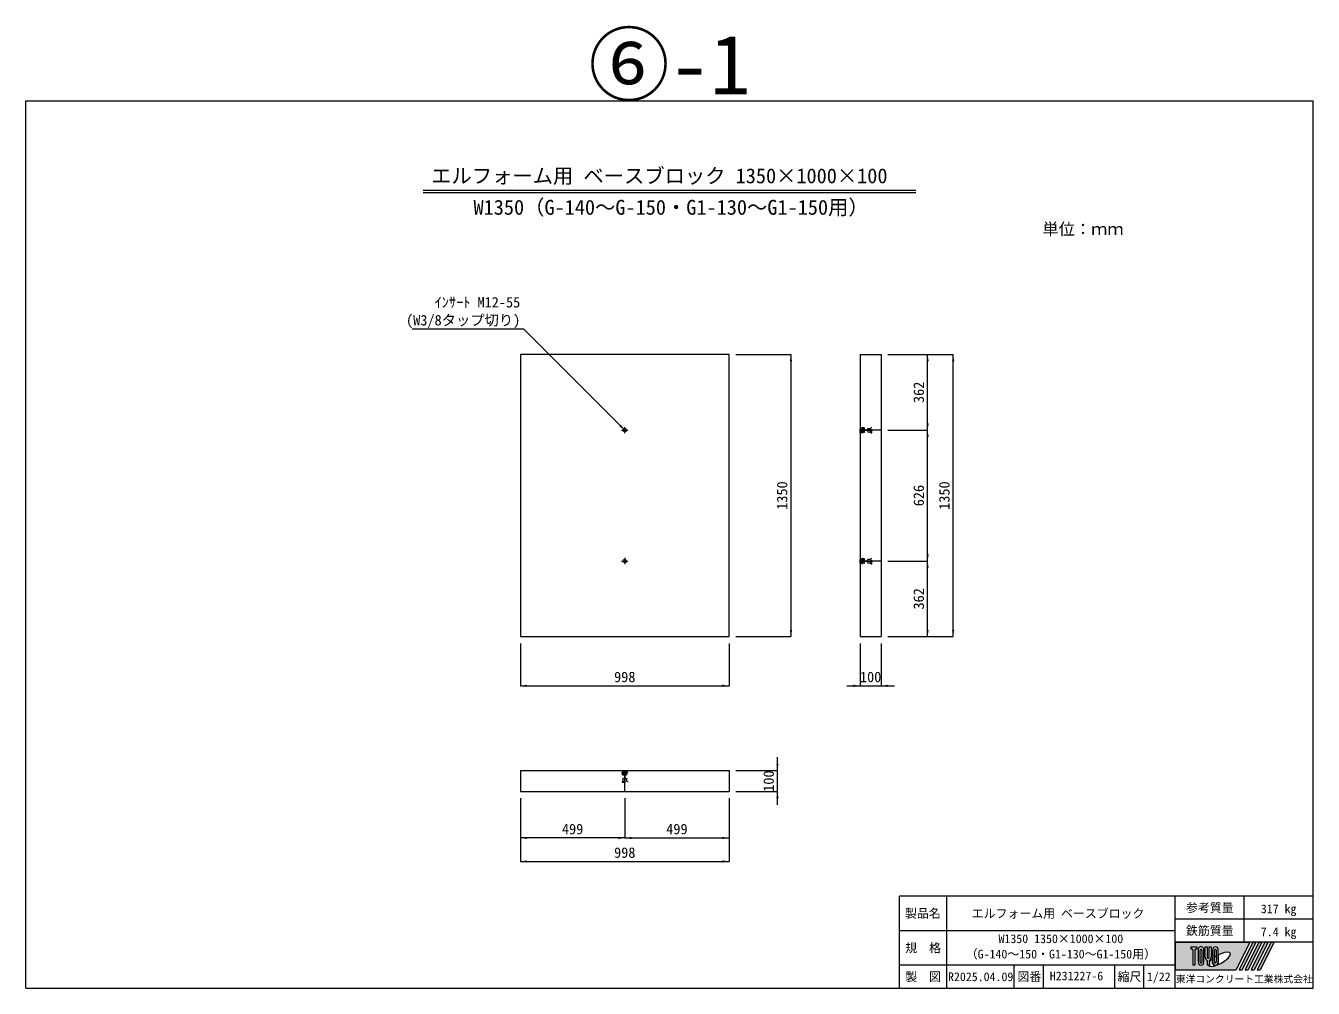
# Model space of a CAD drawing. Units: millimetres at full size; some dimension numbers follow another scale. Extents: x 48 to 43288, y -58809 to -8936.
# Drawn here: x 37128 to 43288, y -41750 to -37144 of the extents above; entities that cross this region are included whole.
import ezdxf
from ezdxf.enums import TextEntityAlignment as Align

# ---------------------------------------------------------------- set-up
doc = ezdxf.new("R2010")
doc.units = ezdxf.units.MM
doc.header["$LTSCALE"] = 75
doc.linetypes.add('USER2', pattern=[8.5725, 5.715, -0.9525, 0.9525, -0.9525])
doc.linetypes.add('USER3', pattern=[0.405, 0.225, -0.18])
for name, color, linetype, lineweight in [('_0-0_', 7, 'Continuous', 9), ('寸法線', 7, 'Continuous', 9), ('引出線', 4, 'Continuous', 9), ('本体', 7, 'Continuous', 9), ('枠', 5, 'Continuous', 5), ('補助線', 8, 'Continuous', 13), ('ｲﾝｻｰﾄ', 3, 'USER3', 5)]:
    doc.layers.add(name, color=color, linetype=linetype, lineweight=lineweight)
doc.styles.add('ＭＳ ゴシック', font='')
doc.styles.get('ＭＳ ゴシック').set_extended_font_data('MS Gothic')

# ---------------------------------------------------------------- blocks, each defined once
blk = doc.blocks.new('filled_arrow')
at = {"color": 0, "linetype": 'Continuous', "lineweight": -2}
blk.add_solid([(7.5, 1.25), (0, 0), (7.5, -1.25)], dxfattribs=at)

msp = doc.modelspace()

# ---------------------------------------------------------------- hatches: boundary and pattern name
at = {"layer": '枠'}
h = msp.add_hatch(color=7, dxfattribs=at)
h.paths.add_polyline_path([(42627.54, -41529.88), (42627.54, -41661.88), (42917.94, -41661.88), (42983.94, -41529.88)])
edge = h.paths.add_edge_path(flags=16)
edge.add_ellipse((42838.39, -41611.14), major_axis=(51.71744, 28.94828), ratio=0.3471473417839756, start_angle=-144.31121551620186, end_angle=72.1899036695537, ccw=False)
edge.add_ellipse((42819.24, -41623.63), major_axis=(-0, 17.6), ratio=0.8463541477272727, start_angle=-160.7034566855098, end_angle=-90.00000000004728)
edge.add_line((42834.14, -41623.63), (42834.14, -41590.08))
edge = h.paths.add_edge_path(flags=16)
edge.add_ellipse((42819.24, -41568.13), major_axis=(-0, 16.24615), ratio=0.8463541586519492, start_angle=-89.99999999999534, end_angle=90.00000000000472, ccw=False)
edge.add_line((42832.99, -41568.13), (42832.99, -41623.63))
edge.add_ellipse((42819.24, -41623.63), major_axis=(-0, 16.24615), ratio=0.8463541586519492, start_angle=90, end_angle=-90, ccw=False)
edge.add_line((42805.49, -41623.63), (42805.49, -41568.13))
edge = h.paths.add_edge_path(flags=16)
edge.add_line((42823.82, -41568.13), (42823.82, -41623.63))
edge.add_ellipse((42819.24, -41623.63), major_axis=(-0, 5.41538), ratio=0.8463540450032638, start_angle=89.99999999992298, end_angle=-90.0000000000768, ccw=False)
edge.add_line((42814.66, -41623.63), (42814.66, -41568.13))
edge.add_ellipse((42819.24, -41568.13), major_axis=(-0, 5.41538), ratio=0.8463540450032638, start_angle=-90.0000000000768, end_angle=89.99999999992292, ccw=False)
edge = h.paths.add_edge_path(flags=16)
edge.add_line((42822.68, -41596.5), (42822.68, -41623.63))
edge.add_ellipse((42819.24, -41623.63), major_axis=(0, 4.06154), ratio=0.8463542628432875, start_angle=90.00000000010266, end_angle=-89.99999999989723, ccw=False)
edge.add_line((42815.8, -41623.63), (42815.8, -41600.94))
edge.add_ellipse((42838.39, -41611.14), major_axis=(51.71744, 28.94828), ratio=0.34714734178397555, start_angle=107.7917414111293, end_angle=126.4713182157414, ccw=False)
edge = h.paths.add_edge_path(flags=16)
edge.add_line((42798.62, -41551.88), (42798.62, -41601.63))
edge.add_ellipse((42784.87, -41601.63), major_axis=(0, 16.24615), ratio=0.8463541586519492, start_angle=-163.34116664069438, end_angle=-90.00000000000477, ccw=False)
edge.add_line((42789.45, -41616.95), (42789.45, -41639.88))
edge.add_line((42789.45, -41639.88), (42780.28, -41639.88))
edge.add_line((42780.28, -41639.88), (42780.28, -41616.95))
edge.add_ellipse((42784.87, -41601.63), major_axis=(-0, 16.24615), ratio=0.8463541586519492, start_angle=90.00000000000472, end_angle=163.34116664069435, ccw=False)
edge.add_line((42771.12, -41601.63), (42771.12, -41551.88))
edge.add_line((42771.12, -41551.88), (42780.28, -41551.88))
edge.add_line((42780.28, -41551.88), (42780.28, -41601.63))
edge.add_ellipse((42784.87, -41601.63), major_axis=(-0, 5.41538), ratio=0.8463540450032638, start_angle=89.99999999999999, end_angle=-90.00000000000001)
edge.add_line((42789.45, -41601.63), (42789.45, -41551.88))
edge.add_line((42789.45, -41551.88), (42798.62, -41551.88))
edge = h.paths.add_edge_path(flags=16)
edge.add_line((42804.34, -41609.62), (42804.34, -41623.63))
edge.add_ellipse((42819.24, -41623.63), major_axis=(-0, 17.6), ratio=0.8463541477272727, start_angle=89.99999999999999, end_angle=-171.54427023796669)
edge.add_ellipse((42838.39, -41611.14), major_axis=(51.71744, 28.94828), ratio=0.34714734178397555, start_angle=-178.64953570016496, end_angle=-148.29244166441356, ccw=False)
edge.add_line((42787.47, -41641.23), (42790.59, -41641.23))
edge.add_line((42790.59, -41641.23), (42790.59, -41624.07))
edge.add_ellipse((42838.39, -41611.14), major_axis=(51.71744, 28.94828), ratio=0.3471473417839755, start_angle=148.2191200047775, end_angle=165.90812145711823, ccw=False)
edge = h.paths.add_edge_path(flags=16)
edge.add_ellipse((42750.49, -41568.13), major_axis=(0, 16.24615), ratio=0.8463541586519492, start_angle=-89.99999999994452, end_angle=90.00000000005593, ccw=False)
edge.add_line((42764.24, -41568.13), (42764.24, -41623.63))
edge.add_ellipse((42750.49, -41623.63), major_axis=(-0, 16.24615), ratio=0.8463541586519492, start_angle=89.9999999999743, end_angle=-90.00000000002598, ccw=False)
edge.add_line((42736.74, -41623.63), (42736.74, -41568.13))
edge = h.paths.add_edge_path(flags=16)
edge.add_line((42755.07, -41568.13), (42755.07, -41623.63))
edge.add_ellipse((42750.49, -41623.63), major_axis=(0, 5.41538), ratio=0.8463540450032638, start_angle=90.00000000007702, end_angle=-89.99999999992326, ccw=False)
edge.add_line((42745.91, -41623.63), (42745.91, -41568.13))
edge.add_ellipse((42750.49, -41568.13), major_axis=(-0, 5.41538), ratio=0.8463540450032638, start_angle=-90.0000000000768, end_angle=89.99999999992292, ccw=False)
h.paths.add_polyline_path([(42729.87, -41551.88), (42729.87, -41562.71), (42720.7, -41562.71), (42720.7, -41639.88), (42711.53, -41639.88), (42711.53, -41562.71), (42702.37, -41562.71), (42702.37, -41551.88)], flags=16)
for points in [[(42932.46, -41661.88), (42946.98, -41661.88), (43012.98, -41529.88), (42998.46, -41529.88)], [(43042.02, -41529.88), (43027.5, -41529.88), (42961.5, -41661.88), (42976.02, -41661.88)], [(43071.06, -41529.88), (43056.54, -41529.88), (42990.54, -41661.88), (43005.06, -41661.88)], [(43100.1, -41529.88), (43085.58, -41529.88), (43019.58, -41661.88), (43034.1, -41661.88)]]:
    msp.add_hatch(color=7, dxfattribs=at).paths.add_polyline_path(points)

# ---------------------------------------------------------------- linework, layer by layer
at = {"layer": '_0-0_', "lineweight": 20}
for p, q in [((39028.68, -37930.68), (41386.41, -37930.68)), ((39028.68, -37942.58), (41386.41, -37942.58))]:
    msp.add_line(p, q, dxfattribs=at)
at = {"layer": '寸法線'}
for p, q in [((40524.5, -38717.58), (40788.55, -38717.58)), ((40788.55, -38717.58), (40788.55, -40067.58)), ((41251.85, -38717.58), (41564.79, -38717.58)), ((41251.85, -38717.58), (41442.33, -38717.58)), ((41442.33, -39079.58), (41442.33, -38717.58)), ((41564.79, -40067.58), (41564.79, -38717.58)), ((41251.85, -39079.58), (41442.33, -39079.58)), ((41251.85, -39079.58), (41442.33, -39079.58)), ((41442.33, -39705.58), (41442.33, -39079.58)), ((41251.85, -39705.58), (41442.33, -39705.58)), ((41251.85, -39705.58), (41442.33, -39705.58)), ((41442.33, -40067.58), (41442.33, -39705.58)), ((39494.5, -40099.58), (39494.5, -40302.71)), ((40492.5, -40099.58), (40492.5, -40302.71)), ((40524.5, -40067.58), (40788.55, -40067.58)), ((41119.85, -40099.58), (41119.85, -40302.71)), ((41219.85, -40099.58), (41219.85, -40302.71)), ((41251.85, -40067.58), (41564.79, -40067.58)), ((41251.85, -40067.58), (41442.33, -40067.58)), ((39494.5, -40302.71), (40492.5, -40302.71)), ((41055.85, -40302.71), (41283.85, -40302.71)), ((40724.08, -40872.75), (40724.08, -40644.75)), ((40524.5, -40708.75), (40724.08, -40708.75)), ((39494.5, -40840.75), (39494.5, -41143.22)), ((39494.5, -40840.75), (39494.5, -41030.61)), ((39993.5, -40840.75), (39993.5, -41030.61)), ((39993.5, -40840.75), (39993.5, -41030.61)), ((40492.5, -40840.75), (40492.5, -41143.22)), ((40492.5, -40840.75), (40492.5, -41030.61)), ((40524.5, -40808.75), (40724.08, -40808.75)), ((39993.5, -41030.61), (39494.5, -41030.61)), ((39993.5, -41030.61), (40492.5, -41030.61)), ((39494.5, -41143.22), (40492.5, -41143.22))]:
    msp.add_line(p, q, dxfattribs=at)
at = {"layer": '寸法線', "linetype": 'USER2'}
for p, q in [((39978.61, -39079.58), (40008.39, -39079.58)), ((39993.5, -39094.47), (39993.5, -39064.69)), ((39978.61, -39705.58), (40008.39, -39705.58)), ((39993.5, -39690.69), (39993.5, -39720.47))]:
    msp.add_line(p, q, dxfattribs=at)
at = {"layer": '引出線'}
msp.add_lwpolyline([(39993.5, -39079.58), (39510.09, -38596.17), (38977.08, -38596.17)], dxfattribs=at)
at = {"layer": '本体'}
for p, q in [((40492.5, -38717.58), (39494.5, -38717.58)), ((39494.5, -38717.58), (39494.5, -40067.58)), ((40492.5, -40067.58), (40492.5, -38717.58)), ((41119.85, -38717.58), (41219.85, -38717.58)), ((41119.85, -38717.58), (41119.85, -40067.58)), ((41219.85, -38717.58), (41219.85, -40067.58)), ((39494.5, -40067.58), (40492.5, -40067.58)), ((41119.85, -40067.58), (41219.85, -40067.58)), ((39494.5, -40708.75), (39494.5, -40808.75)), ((39494.5, -40708.75), (40492.5, -40708.75)), ((40492.5, -40708.75), (40492.5, -40808.75)), ((39494.5, -40808.75), (40492.5, -40808.75))]:
    msp.add_line(p, q, dxfattribs=at)
at = {"layer": '枠', "lineweight": 20}
for p, q in [((37127.54, -37503.88), (43287.54, -37503.88)), ((37127.54, -41749.88), (37127.54, -37503.88)), ((43287.54, -41749.88), (43287.54, -37503.88)), ((41307.54, -41749.88), (41307.54, -41309.88)), ((43287.54, -41309.88), (41307.54, -41309.88)), ((41534.09, -41749.88), (41534.09, -41309.88)), ((42627.54, -41749.88), (42627.54, -41309.88)), ((42957.54, -41529.88), (42957.54, -41309.88)), ((43287.54, -41419.88), (42627.54, -41419.88)), ((42627.54, -41474.88), (41307.54, -41474.88)), ((43287.54, -41529.88), (42627.54, -41529.88)), ((42627.54, -41639.88), (41307.54, -41639.88)), ((41856.44, -41749.88), (41856.44, -41639.88)), ((41996.44, -41749.88), (41996.44, -41639.88)), ((42337.54, -41749.88), (42337.54, -41639.88)), ((42477.54, -41749.88), (42477.54, -41639.88)), ((37127.54, -41749.88), (43287.54, -41749.88))]:
    msp.add_line(p, q, dxfattribs=at)
at = {"layer": '枠'}
for p, q in [((42627.54, -41529.88), (42983.94, -41529.88)), ((42627.54, -41529.88), (42627.54, -41661.88)), ((42702.37, -41551.88), (42702.37, -41562.71)), ((42702.37, -41551.88), (42729.87, -41551.88)), ((42711.53, -41562.71), (42702.37, -41562.71)), ((42711.53, -41562.71), (42711.53, -41639.88)), ((42720.7, -41562.71), (42720.7, -41639.88)), ((42729.87, -41562.71), (42720.7, -41562.71)), ((42729.87, -41551.88), (42729.87, -41562.71)), ((42736.74, -41568.13), (42736.74, -41623.63)), ((42745.91, -41623.63), (42745.91, -41568.13)), ((42755.07, -41568.13), (42755.07, -41623.63)), ((42764.24, -41623.63), (42764.24, -41568.13)), ((42771.12, -41551.88), (42780.28, -41551.88)), ((42771.12, -41601.63), (42771.12, -41551.88)), ((42780.28, -41551.88), (42780.28, -41601.63)), ((42789.45, -41551.88), (42798.62, -41551.88)), ((42789.45, -41601.63), (42789.45, -41551.88)), ((42798.62, -41551.88), (42798.62, -41601.63)), ((42805.49, -41568.13), (42805.49, -41623.63)), ((42814.66, -41623.63), (42814.66, -41568.13)), ((42823.82, -41568.13), (42823.82, -41623.63)), ((42832.99, -41623.63), (42832.99, -41568.13)), ((42983.94, -41529.88), (42917.94, -41661.88)), ((42998.46, -41529.88), (42932.46, -41661.88)), ((43012.98, -41529.88), (42946.98, -41661.88)), ((43027.5, -41529.88), (42961.5, -41661.88)), ((43042.02, -41529.88), (42976.02, -41661.88)), ((43056.54, -41529.88), (42990.54, -41661.88)), ((42998.46, -41529.88), (43012.98, -41529.88)), ((43071.06, -41529.88), (43005.06, -41661.88)), ((43085.58, -41529.88), (43019.58, -41661.88)), ((43027.5, -41529.88), (43042.02, -41529.88)), ((43100.1, -41529.88), (43034.1, -41661.88)), ((43056.54, -41529.88), (43071.06, -41529.88)), ((43085.58, -41529.88), (43100.1, -41529.88)), ((42720.7, -41639.88), (42711.53, -41639.88)), ((42780.28, -41616.95), (42780.28, -41639.88)), ((42789.45, -41639.88), (42780.28, -41639.88)), ((42787.47, -41641.23), (42790.59, -41641.23)), ((42789.45, -41616.95), (42789.45, -41639.88)), ((42790.59, -41624.07), (42790.59, -41641.23)), ((42804.34, -41609.62), (42804.34, -41623.63)), ((42815.8, -41623.63), (42815.8, -41600.94)), ((42822.68, -41596.5), (42822.68, -41623.63)), ((42834.14, -41623.63), (42834.14, -41590.08)), ((42627.54, -41661.88), (42917.94, -41661.88)), ((42932.46, -41661.88), (42946.98, -41661.88)), ((42961.5, -41661.88), (42976.02, -41661.88)), ((42990.54, -41661.88), (43005.06, -41661.88)), ((43019.58, -41661.88), (43034.1, -41661.88))]:
    msp.add_line(p, q, dxfattribs=at)
for centre, major_axis, ratio, start_param, end_param in [((42750.49, -41568.13), (0, 16.24615), 0.846354, 4.7123889803855095, 7.85398163397531), ((42750.49, -41568.13), (-0, 5.41538), 0.846354, 4.7123889803835555, 7.853981633973345), ((42819.24, -41568.13), (-0, 16.24615), 0.846354, 4.712388980384759, 7.853981633974552), ((42819.24, -41568.13), (-0, 5.41538), 0.846354, 4.7123889803835555, 7.853981633973345), ((42838.39, -41611.14), (51.71744, 28.94828), 0.347147, 4.262185332381554, 7.7429162813385775), ((42750.49, -41623.63), (-0, 16.24615), 0.846354, 1.5707963267945175, 4.712388980384306), ((42750.49, -41623.63), (0, 5.41538), 0.846354, 1.5707963267960343, 4.712388980385824), ((42784.87, -41601.63), (-0, 16.24615), 0.846354, 1.570796326794966, 2.801755744135212), ((42784.87, -41601.63), (-0, 5.41538), 0.846354, 1.5707963267948963, 4.71238898038469), ((42838.39, -41611.14), (51.71744, 28.94828), 0.347147, 3.209397509057183, 4.200445063285393), ((42784.87, -41601.63), (0, 16.24615), 0.846354, 3.4814295630443737, 4.7123889803846195), ((42838.39, -41611.14), (51.71744, 28.94828), 0.347147, 2.081519664122414, 2.5155126073167438), ((42819.24, -41623.63), (-0, 17.6), 0.846354, 1.5707963267948963, 3.315467866329019), ((42819.24, -41623.63), (-0, 16.24615), 0.846354, 1.5707963267948963, 4.71238898038469), ((42819.24, -41623.63), (-0, 5.41538), 0.846354, 1.5707963267937584, 4.7123889803835555), ((42838.39, -41611.14), (51.71744, 28.94828), 0.347147, 1.6817405097969744, 1.8219833196615158), ((42819.24, -41623.63), (0, 4.06154), 0.846354, 1.5707963267964138, 4.7123889803862085), ((42819.24, -41623.63), (-0, 17.6), 0.846354, 3.533843800013911, 4.712388980383992)]:
    msp.add_ellipse(centre, major_axis=major_axis, ratio=ratio, start_param=start_param, end_param=end_param, dxfattribs=at)
at = {"layer": '補助線'}
for p, q in [((41119.85, -39079.58), (41174.85, -39079.58)), ((41219.85, -39079.58), (41119.85, -39079.58)), ((41219.85, -39705.58), (41119.85, -39705.58)), ((41119.85, -39705.58), (41174.85, -39705.58)), ((39993.07, -40808.99), (39993.07, -40708.99)), ((39993.07, -40708.99), (39993.07, -40763.99))]:
    msp.add_line(p, q, dxfattribs=at)
at = {"layer": 'ｲﾝｻｰﾄ'}
for p, q in [((41119.85, -39068.83), (41129.1, -39067.58)), ((41119.85, -39090.33), (41119.85, -39068.83)), ((41119.85, -39090.33), (41129.1, -39091.58)), ((41124.85, -39087.83), (41124.85, -39071.33)), ((41124.85, -39071.33), (41170.85, -39071.33)), ((41124.85, -39074.33), (41154.85, -39074.33)), ((41124.85, -39084.83), (41154.85, -39084.83)), ((41124.85, -39087.83), (41170.85, -39087.83)), ((41129.1, -39092.83), (41129.1, -39066.33)), ((41129.1, -39066.33), (41130.6, -39066.33)), ((41129.1, -39092.83), (41130.6, -39092.83)), ((41130.6, -39092.83), (41130.6, -39066.33)), ((41139.85, -39068.83), (41130.6, -39067.58)), ((41139.85, -39090.33), (41130.6, -39091.58)), ((41139.85, -39090.33), (41139.85, -39068.83)), ((41154.85, -39084.83), (41154.85, -39074.33)), ((41170.85, -39066.83), (41174.85, -39066.83)), ((41170.85, -39092.33), (41170.85, -39066.83)), ((41170.85, -39092.33), (41174.85, -39092.33)), ((41174.85, -39092.33), (41174.85, -39066.83)), ((41119.85, -39694.83), (41129.1, -39693.58)), ((41119.85, -39716.33), (41119.85, -39694.83)), ((41119.85, -39716.33), (41129.1, -39717.58)), ((41124.85, -39713.83), (41124.85, -39697.33)), ((41124.85, -39697.33), (41170.85, -39697.33)), ((41124.85, -39700.33), (41154.85, -39700.33)), ((41124.85, -39710.83), (41154.85, -39710.83)), ((41124.85, -39713.83), (41170.85, -39713.83)), ((41129.1, -39718.83), (41129.1, -39692.33)), ((41129.1, -39692.33), (41130.6, -39692.33)), ((41129.1, -39718.83), (41130.6, -39718.83)), ((41130.6, -39718.83), (41130.6, -39692.33)), ((41139.85, -39694.83), (41130.6, -39693.58)), ((41139.85, -39716.33), (41130.6, -39717.58)), ((41139.85, -39716.33), (41139.85, -39694.83)), ((41154.85, -39710.83), (41154.85, -39700.33)), ((41170.85, -39692.83), (41174.85, -39692.83)), ((41170.85, -39718.33), (41170.85, -39692.83)), ((41170.85, -39718.33), (41174.85, -39718.33)), ((41174.85, -39718.33), (41174.85, -39692.83)), ((39982.32, -40708.99), (39981.07, -40718.24)), ((39982.32, -40708.99), (40003.82, -40708.99)), ((39984.82, -40713.99), (40001.32, -40713.99)), ((39984.82, -40713.99), (39984.82, -40759.99)), ((39987.82, -40713.99), (39987.82, -40743.99)), ((39998.32, -40713.99), (39998.32, -40743.99)), ((40001.32, -40713.99), (40001.32, -40759.99)), ((40003.82, -40708.99), (40005.07, -40718.24)), ((39979.82, -40718.24), (39979.82, -40719.74)), ((39979.82, -40718.24), (40006.32, -40718.24)), ((39979.82, -40719.74), (40006.32, -40719.74)), ((39980.32, -40759.99), (39980.32, -40763.99)), ((39980.32, -40759.99), (40005.82, -40759.99)), ((39980.32, -40763.99), (40005.82, -40763.99)), ((39982.32, -40728.99), (39981.07, -40719.74)), ((39982.32, -40728.99), (40003.82, -40728.99)), ((39987.82, -40743.99), (39998.32, -40743.99)), ((40003.82, -40728.99), (40005.07, -40719.74)), ((40005.82, -40759.99), (40005.82, -40763.99)), ((40006.32, -40718.24), (40006.32, -40719.74))]:
    msp.add_line(p, q, dxfattribs=at)
at = {"layer": 'ｲﾝｻｰﾄ', "linetype": 'Continuous', "lineweight": 9}
for centre in [(39993.5, -39079.58), (39993.5, -39705.58)]:
    msp.add_circle(centre, 8.25, dxfattribs=at)

# ---------------------------------------------------------------- block references
at = {"layer": '寸法線', "xscale": 4.27, "yscale": 4.27}
for p, rotation in [((40788.55, -38717.58), 270), ((41442.33, -38717.58), 270), ((41564.79, -38717.58), 270), ((41442.33, -39079.58), 90), ((41442.33, -39079.58), 270), ((41442.33, -39705.58), 90), ((41442.33, -39705.58), 270), ((40788.55, -40067.58), 90), ((41442.33, -40067.58), 90), ((41564.79, -40067.58), 90), ((40492.5, -40302.71), 180), ((41119.85, -40302.71), 180), ((40724.08, -40708.75), 90), ((40724.08, -40808.75), 270), ((39993.5, -41030.61), 180), ((40492.5, -41030.61), 180), ((40492.5, -41143.22), 180)]:
    msp.add_blockref('filled_arrow', p, dxfattribs=dict(at, rotation=rotation))
for p in [(39494.5, -40302.71), (41219.85, -40302.71), (39494.5, -41030.61), (39993.5, -41030.61), (39494.5, -41143.22)]:
    msp.add_blockref('filled_arrow', p, dxfattribs=at)
at = {"layer": '引出線', "xscale": 4.27, "yscale": 4.27, "rotation": 135}
msp.add_blockref('filled_arrow', (39993.5, -39079.58), dxfattribs=at)

# ---------------------------------------------------------------- texts
at = {"layer": '_0-0_', "style": 'ＭＳ ゴシック'}
for s, height, p in [('エルフォーム用 ベースブロック 1350×1000×100\u3000', 71.21, (40207.54, -37919.49)), ('W1350（G-140～G-150・G1-130～G1-150用）', 71.21, (40215.16, -38070.03)), ('単位：ｍｍ', 56.96, (42185.96, -38162.75))]:
    msp.add_text(s, height=height, dxfattribs=at).set_placement(p, align=Align.BOTTOM_CENTER)
msp.add_text('H231227-6', height=41.77, dxfattribs=at).set_placement((42026.92, -41724.44), align=Align.BOTTOM_LEFT)
at = {"layer": '寸法線', "style": 'ＭＳ ゴシック'}
for s, p in [('362', (41399.93, -38898.58)), ('1350', (40746.15, -39392.58)), ('626', (41399.93, -39392.58)), ('1350', (41522.39, -39392.58)), ('362', (41399.93, -39886.58)), ('100', (40681.68, -40758.75))]:
    msp.add_text(s, height=50.13, rotation=90, dxfattribs=at).set_placement(p, align=Align.MIDDLE_CENTER)
for s, p in [('998', (39993.5, -40260.31)), ('100', (41169.85, -40260.31)), ('499', (39744, -40988.21)), ('499', (40243, -40988.21)), ('998', (39993.5, -41100.82))]:
    msp.add_text(s, height=50.13, dxfattribs=at).set_placement(p, align=Align.MIDDLE_CENTER)
at = {"layer": '引出線', "style": 'ＭＳ ゴシック'}
for s, p in [('ｲﾝｻｰﾄ M12-55', (39083.83, -38507.55)), ('(W3/8タップ切り)', (38947.08, -38593.35))]:
    msp.add_text(s, height=50.13, dxfattribs=at).set_placement(p, align=Align.BOTTOM_LEFT)
at = {"layer": '枠', "color": 7, "style": 'ＭＳ ゴシック'}
for s, height, p in [('製品名', 41.77, (41419.98, -41391.77)), ('エルフォーム用 ベースブロック ', 41.77, (42080.82, -41392.38)), ('参考質量', 41.77, (42792.54, -41364.88)), ('317 kg', 41.77, (43121.82, -41369.82)), ('鉄筋質量', 41.77, (42792.54, -41474.88)), ('7.4 kg', 41.77, (43121.82, -41479.82)), ('規\u3000格', 41.77, (41420.82, -41557.38)), ('製  図', 41.77, (41420.82, -41694.88)), ('R2025.04.09', 41.77, (41696.34, -41694.88)), ('図番', 41.77, (41929.55, -41694.88)), ('縮尺', 41.77, (42408.15, -41694.88)), ('1/22', 41.77, (42548.47, -41694.88)), ('東洋コンクリート工業株式会社', 33.42, (42957.54, -41705.88))]:
    msp.add_text(s, height=height, dxfattribs=at).set_placement(p, align=Align.MIDDLE_CENTER)
for s, p in [('W1350 1350×1000×100', (41781.67, -41492.22)), ('（G-140～150・G1-130～G1-150用）', (41624.98, -41565.56))]:
    msp.add_text(s, height=41.77, dxfattribs=at).set_placement(p, align=Align.TOP_LEFT)
at = {"layer": '補助線', "color": 1, "style": 'ＭＳ ゴシック'}
msp.add_text('⑥-1', height=284.8, dxfattribs=at).set_placement((40207.54, -37558.5), align=Align.BOTTOM_CENTER)

doc.saveas('drawing.dxf')
